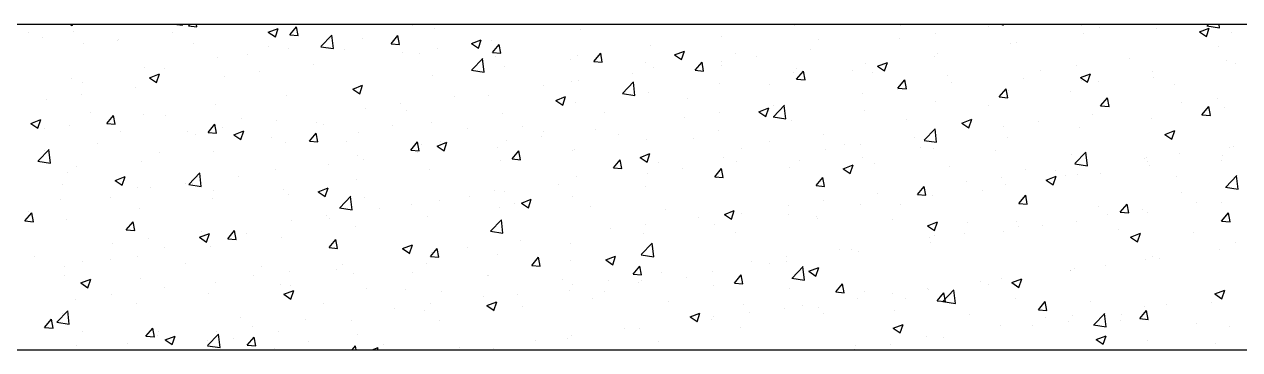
# Model space of a CAD drawing. Header units: millimetres. Extents: x 331487 to 517269, y 198509 to 399936.
# Drawn here: x 446433 to 447294, y 324839 to 325069 of the extents above; entities that cross this region are included whole.
import ezdxf

# ---------------------------------------------------------------- set-up
doc = ezdxf.new("R2010")
doc.units = ezdxf.units.MM
doc.header["$MEASUREMENT"] = 0
doc.layers.add('9th_Column', color=2, linetype='Continuous', lineweight=25)
doc.layers.add('COLUMN', color=6, linetype='Continuous')

msp = doc.modelspace()

# ---------------------------------------------------------------- linework, layer by layer
at = {"layer": '9th_Column'}
for p, q in [((447934.35, 325068.51), (442904.35, 325068.51)), ((443134.35, 324838.51), (447634.35, 324838.51))]:
    msp.add_line(p, q, dxfattribs=at)
at = {"layer": 'COLUMN', "color": 2, "linetype": 'Continuous'}
for p, q in [((446436.39, 325062.5), (446436.39, 325062.5)), ((446466.09, 325068.51), (446467.41, 325067.62)), ((446467.4, 325067.62), (446467.7, 325068.51)), ((446467.97, 325063.66), (446467.97, 325063.66)), ((446538.2, 325062.99), (446538.2, 325062.99)), ((446541.28, 325068.51), (446545.46, 325067.86)), ((446545.46, 325067.86), (446545.39, 325068.51)), ((446549.62, 325067.37), (446550.58, 325068.51)), ((446549.62, 325067.37), (446555.6, 325066.85)), ((446555.6, 325066.84), (446555.29, 325068.51)), ((446606.14, 325062.97), (446613.15, 325065.66)), ((446606.14, 325062.97), (446611.12, 325059.61)), ((446611.11, 325059.61), (446613.14, 325065.66)), ((446621.35, 325061.1), (446626.17, 325066.84)), ((446627.32, 325060.57), (446626.17, 325066.84)), ((446707.86, 325067.55), (446707.86, 325067.55)), ((446723.83, 325065.85), (446723.83, 325065.85)), ((446827.17, 325065.06), (446827.17, 325065.06)), ((446852.21, 325068.36), (446852.21, 325068.36)), ((446978.85, 325067.4), (446978.85, 325067.4)), ((447053.64, 325067.95), (447053.64, 325067.95)), ((447115.9, 325067.09), (447115.9, 325067.09)), ((447125.29, 325068.51), (447126.28, 325067.84)), ((447126.27, 325067.84), (447126.5, 325068.51)), ((447181.32, 325067.58), (447181.32, 325067.58)), ((447194.24, 325066.01), (447194.24, 325066.01)), ((447233.28, 325068.5), (447233.28, 325068.5)), ((447234.7, 325065.32), (447234.7, 325065.32)), ((447265.02, 325063.19), (447272.02, 325065.88)), ((447265.02, 325063.19), (447269.99, 325059.83)), ((447269.99, 325059.83), (447272.01, 325065.87)), ((447270.38, 325067.34), (447279.27, 325065.96)), ((447270.47, 325067.44), (447271.5, 325068.51)), ((447279.27, 325065.96), (447278.98, 325068.51)), ((447288.08, 325063.06), (447288.08, 325063.06)), ((446446.37, 325059.5), (446446.37, 325059.5)), ((446475.29, 325054.71), (446475.29, 325054.71)), ((446499.75, 325057.24), (446499.75, 325057.24)), ((446500.33, 325058.01), (446500.33, 325058.01)), ((446553.13, 325054.99), (446553.13, 325054.99)), ((446621.35, 325061.1), (446627.33, 325060.57)), ((446643.38, 325052.78), (446651.17, 325060.9)), ((446649.54, 325057.54), (446649.54, 325057.54)), ((446652.19, 325051.31), (446651.08, 325060.81)), ((446672.48, 325058.81), (446672.48, 325058.81)), ((446693.07, 325054.82), (446697.9, 325060.57)), ((446693.07, 325054.82), (446699.05, 325054.3)), ((446699.05, 325054.29), (446697.89, 325060.56)), ((446749.86, 325054.96), (446756.86, 325057.65)), ((446749.86, 325054.96), (446754.83, 325051.61)), ((446754.83, 325051.6), (446756.85, 325057.65)), ((446764.02, 325056.75), (446764.02, 325056.75)), ((446764.8, 325048.55), (446769.62, 325054.29)), ((446770.77, 325048.02), (446769.62, 325054.28)), ((446926.91, 325059.91), (446926.91, 325059.91)), ((446995.32, 325057.94), (446995.32, 325057.94)), ((447052.99, 325058.81), (447052.99, 325058.81)), ((447078.02, 325062.11), (447078.02, 325062.11)), ((447131.43, 325055.05), (447131.43, 325055.05)), ((447135.92, 325056), (447135.92, 325056)), ((447182.77, 325062.1), (447182.77, 325062.1)), ((446591.22, 325047.53), (446591.22, 325047.53)), ((446606.51, 325052.73), (446606.51, 325052.73)), ((446620.54, 325051.31), (446620.54, 325051.31)), ((446643.29, 325052.69), (446652.19, 325051.31)), ((446659.9, 325050.48), (446659.9, 325050.48)), ((446701.11, 325048.46), (446701.11, 325048.46)), ((446713.28, 325048.22), (446713.28, 325048.22)), ((446726.14, 325051.76), (446726.14, 325051.76)), ((446764.8, 325048.55), (446770.78, 325048.02)), ((446766.66, 325045.97), (446766.66, 325045.97)), ((446825.06, 325046.46), (446825.06, 325046.46)), ((446836.53, 325042.27), (446841.35, 325048.02)), ((446842.5, 325041.74), (446841.34, 325048.01)), ((446876.4, 325053.5), (446876.4, 325053.5)), ((446893.57, 325046.95), (446900.57, 325049.64)), ((446893.57, 325046.95), (446898.54, 325043.6)), ((446898.54, 325043.6), (446900.57, 325049.64)), ((446937, 325047.93), (446937, 325047.93)), ((446951.96, 325045.51), (446951.96, 325045.51)), ((446989.84, 325050.5), (446989.84, 325050.5)), ((447077.6, 325045.99), (447077.6, 325045.99)), ((447079.49, 325047.56), (447079.49, 325047.56)), ((447278.81, 325052.56), (447278.81, 325052.56)), ((446518.69, 325037.87), (446518.69, 325037.87)), ((446532.9, 325037.52), (446532.9, 325037.52)), ((446570.03, 325044.91), (446570.03, 325044.91)), ((446637.96, 325040.15), (446637.96, 325040.15)), ((446750.11, 325036.23), (446757.9, 325044.35)), ((446758.91, 325034.76), (446757.8, 325044.26)), ((446773.12, 325038.97), (446773.12, 325038.97)), ((446820.04, 325043.71), (446820.04, 325043.71)), ((446836.53, 325042.27), (446842.5, 325041.75)), ((446873.42, 325041.45), (446873.42, 325041.45)), ((446878.68, 325037.92), (446878.68, 325037.92)), ((446908.25, 325036), (446913.07, 325041.74)), ((446914.23, 325035.47), (446913.07, 325041.73)), ((446926.81, 325039.2), (446926.81, 325039.2)), ((446926.93, 325042.21), (446926.93, 325042.21)), ((446980.19, 325036.94), (446980.19, 325036.94)), ((447028.98, 325041.16), (447028.98, 325041.16)), ((447037.28, 325038.94), (447044.28, 325041.63)), ((447037.28, 325038.94), (447042.26, 325035.59)), ((447042.25, 325035.59), (447044.28, 325041.63)), ((447177.78, 325039.26), (447177.78, 325039.26)), ((447215.65, 325044.25), (447215.65, 325044.25)), ((447284.01, 325042.71), (447284.01, 325042.71)), ((447290.75, 325041.03), (447290.75, 325041.03)), ((446466.75, 325030.37), (446466.75, 325030.37)), ((446522.12, 325030.72), (446529.12, 325033.4)), ((446522.12, 325030.72), (446527.1, 325027.36)), ((446527.09, 325027.36), (446529.12, 325033.4)), ((446575.05, 325031.87), (446575.05, 325031.87)), ((446600.08, 325035.16), (446600.08, 325035.16)), ((446722.61, 325032.56), (446722.61, 325032.56)), ((446750.02, 325036.14), (446758.91, 325034.76)), ((446825.9, 325028.91), (446825.9, 325028.91)), ((446863.77, 325033.9), (446863.77, 325033.9)), ((446908.25, 325036), (446914.23, 325035.47)), ((446977.64, 325034.11), (446977.64, 325034.11)), ((446979.98, 325029.72), (446984.8, 325035.47)), ((446979.98, 325029.72), (446985.96, 325029.2)), ((446985.95, 325029.19), (446984.8, 325035.46)), ((447019.28, 325035.98), (447019.28, 325035.98)), ((447033.57, 325034.69), (447033.57, 325034.69)), ((447051.7, 325023.45), (447056.53, 325029.19)), ((447057.68, 325022.92), (447056.52, 325029.18)), ((447086.95, 325032.43), (447086.95, 325032.43)), ((447140.34, 325030.18), (447140.34, 325030.18)), ((447152.75, 325035.97), (447152.75, 325035.97)), ((447181, 325030.93), (447188, 325033.62)), ((447181, 325030.93), (447185.97, 325027.58)), ((447181.56, 325028.81), (447181.56, 325028.81)), ((447185.96, 325027.58), (447187.99, 325033.62)), ((447232.07, 325035.21), (447232.07, 325035.21)), ((447232.43, 325031.02), (447232.43, 325031.02)), ((446474.58, 325027.51), (446474.58, 325027.51)), ((446511.89, 325023.55), (446511.89, 325023.55)), ((446665.83, 325022.71), (446672.84, 325025.4)), ((446665.83, 325022.71), (446670.81, 325019.35)), ((446670.8, 325019.35), (446672.83, 325025.39)), ((446671.27, 325025.52), (446671.27, 325025.52)), ((446800.87, 325025.62), (446800.87, 325025.62)), ((446820.36, 325027.91), (446820.36, 325027.91)), ((446856.74, 325019.59), (446865.63, 325018.21)), ((446856.83, 325019.68), (446864.62, 325027.8)), ((446865.63, 325018.21), (446864.53, 325027.7)), ((446875.19, 325020.21), (446875.19, 325020.21)), ((446925.7, 325026.62), (446925.7, 325026.62)), ((446960.96, 325025.97), (446960.96, 325025.97)), ((447051.7, 325023.45), (447057.68, 325022.92)), ((447051.72, 325022.67), (447051.72, 325022.67)), ((447089.59, 325027.65), (447089.59, 325027.65)), ((447123.43, 325017.17), (447128.25, 325022.92)), ((447129.4, 325016.64), (447128.25, 325022.91)), ((447130.21, 325021.77), (447130.21, 325021.77)), ((447174.11, 325021.01), (447174.11, 325021.01)), ((447193.72, 325027.92), (447193.72, 325027.92)), ((447247.1, 325025.67), (447247.1, 325025.67)), ((446448.99, 325015.27), (446448.99, 325015.27)), ((446474.02, 325018.57), (446474.02, 325018.57)), ((446568.82, 325011.62), (446568.82, 325011.62)), ((446619.33, 325018.02), (446619.33, 325018.02)), ((446699.84, 325012.32), (446699.84, 325012.32)), ((446737.71, 325017.3), (446737.71, 325017.3)), ((446762.05, 325017.9), (446762.05, 325017.9)), ((446809.55, 325014.7), (446816.55, 325017.39)), ((446809.55, 325014.7), (446814.52, 325011.34)), ((446814.52, 325011.34), (446816.54, 325017.39)), ((446823.84, 325013.17), (446823.84, 325013.17)), ((446902.64, 325015.96), (446902.64, 325015.96)), ((446963.53, 325011.06), (446963.53, 325011.06)), ((446963.56, 325003.13), (446971.34, 325011.25)), ((446972.36, 325001.66), (446971.25, 325011.15)), ((447026.68, 325019.37), (447026.68, 325019.37)), ((447078.28, 325014.27), (447078.28, 325014.27)), ((447115.79, 325011), (447115.79, 325011)), ((447123.43, 325017.17), (447129.41, 325016.65)), ((447195.16, 325010.9), (447199.98, 325016.64)), ((447195.16, 325010.9), (447201.13, 325010.37)), ((447201.13, 325010.37), (447199.97, 325016.63)), ((447252.5, 325013.12), (447252.5, 325013.12)), ((447277.53, 325016.42), (447277.53, 325016.42)), ((446480.28, 325006.14), (446480.28, 325006.14)), ((446491.77, 324998.43), (446496.59, 325004.17)), ((446497.75, 324997.9), (446496.59, 325004.17)), ((446517.47, 325004.58), (446517.47, 325004.58)), ((446533.66, 325003.89), (446533.66, 325003.89)), ((446674.8, 325009.02), (446674.8, 325009.02)), ((446703.73, 325007.88), (446703.73, 325007.88)), ((446771.91, 325005.68), (446771.91, 325005.68)), ((446844.33, 325005.95), (446844.33, 325005.95)), ((446900.62, 325002.77), (446900.62, 325002.77)), ((446925.66, 325006.07), (446925.66, 325006.07)), ((446953.26, 325006.69), (446960.26, 325009.38)), ((446953.26, 325006.69), (446958.23, 325003.34)), ((446958.23, 325003.33), (446960.26, 325009.38)), ((446963.47, 325003.03), (446972.36, 325001.65)), ((447027.77, 325007.87), (447027.77, 325007.87)), ((447189.35, 325004.81), (447189.35, 325004.81)), ((447266.88, 325004.62), (447271.7, 325010.37)), ((447266.88, 325004.62), (447272.86, 325004.1)), ((447272.86, 325004.09), (447271.7, 325010.36)), ((447282.79, 325009.42), (447282.79, 325009.42)), ((446438.1, 324998.46), (446445.1, 325001.15)), ((446438.1, 324998.46), (446443.07, 324995.11)), ((446443.07, 324995.11), (446445.1, 325001.15)), ((446447.98, 324994.97), (446447.98, 324994.97)), ((446465.54, 324997.08), (446465.54, 324997.08)), ((446491.77, 324998.43), (446497.75, 324997.91)), ((446563.5, 324992.15), (446568.32, 324997.9)), ((446569.47, 324991.62), (446568.32, 324997.89)), ((446573.78, 324995.72), (446573.78, 324995.72)), ((446587.04, 325001.63), (446587.04, 325001.63)), ((446611.65, 325000.71), (446611.65, 325000.71)), ((446640.42, 324999.38), (446640.42, 324999.38)), ((446645.41, 324997.87), (446645.41, 324997.87)), ((446693.8, 324997.12), (446693.8, 324997.12)), ((446721.4, 324999.27), (446721.4, 324999.27)), ((446747.19, 324994.87), (446747.19, 324994.87)), ((446786.01, 324995.94), (446786.01, 324995.94)), ((446837.47, 324994.46), (446837.47, 324994.46)), ((446976.42, 325000.82), (446976.42, 325000.82)), ((447057.47, 325000.98), (447057.47, 325000.98)), ((447070.28, 324986.58), (447078.07, 324994.69)), ((447079.08, 324985.1), (447077.98, 324994.6)), ((447096.97, 324998.68), (447103.98, 325001.37)), ((447096.97, 324998.68), (447101.95, 324995.33)), ((447101.94, 324995.33), (447103.97, 325001.37)), ((447126.44, 324996.53), (447126.44, 324996.53)), ((447151.47, 324999.82), (447151.47, 324999.82)), ((447180.34, 324995.52), (447180.34, 324995.52)), ((447230.85, 325001.92), (447230.85, 325001.92)), ((446501.36, 324992.71), (446501.36, 324992.71)), ((446548.74, 324992.43), (446548.74, 324992.43)), ((446554.74, 324990.46), (446554.74, 324990.46)), ((446563.5, 324992.15), (446569.47, 324991.63)), ((446581.81, 324990.45), (446588.81, 324993.14)), ((446581.81, 324990.45), (446586.79, 324987.1)), ((446586.78, 324987.1), (446588.81, 324993.14)), ((446587.09, 324987.86), (446587.09, 324987.86)), ((446608.12, 324988.2), (446608.12, 324988.2)), ((446635.22, 324985.88), (446640.04, 324991.62)), ((446635.22, 324985.88), (446641.2, 324985.36)), ((446641.2, 324985.35), (446640.04, 324991.62)), ((446661.51, 324985.94), (446661.51, 324985.94)), ((446670.05, 324992.23), (446670.05, 324992.23)), ((446706.95, 324979.6), (446711.77, 324985.35)), ((446712.92, 324979.07), (446711.77, 324985.34)), ((446725.53, 324982.45), (446732.53, 324985.13)), ((446727.69, 324985.93), (446727.69, 324985.93)), ((446730.49, 324979.09), (446732.52, 324985.13)), ((446774.56, 324986.18), (446774.56, 324986.18)), ((446799.59, 324989.47), (446799.59, 324989.47)), ((446800.57, 324992.61), (446800.57, 324992.61)), ((446853.95, 324990.36), (446853.95, 324990.36)), ((446873.97, 324986.93), (446873.97, 324986.93)), ((446907.33, 324988.1), (446907.33, 324988.1)), ((446924.48, 324993.33), (446924.48, 324993.33)), ((446960.72, 324985.84), (446960.72, 324985.84)), ((446999.15, 324990.97), (446999.15, 324990.97)), ((447063.28, 324988.21), (447063.28, 324988.21)), ((447070.19, 324986.48), (447079.08, 324985.1)), ((447129, 324988.48), (447129, 324988.48)), ((447240.69, 324990.67), (447247.69, 324993.36)), ((447240.69, 324990.67), (447245.66, 324987.32)), ((447245.66, 324987.32), (447247.68, 324993.36)), ((446443.19, 324971.92), (446450.98, 324980.04)), ((446447.71, 324979.13), (446447.71, 324979.13)), ((446452, 324970.45), (446450.89, 324979.95)), ((446485.59, 324984.11), (446485.59, 324984.11)), ((446528.77, 324977.85), (446528.77, 324977.85)), ((446567.6, 324978.33), (446567.6, 324978.33)), ((446618.11, 324984.74), (446618.11, 324984.74)), ((446706.95, 324979.6), (446712.93, 324979.08)), ((446711.4, 324977.86), (446711.4, 324977.86)), ((446714.89, 324983.69), (446714.89, 324983.69)), ((446725.53, 324982.45), (446730.5, 324979.09)), ((446768.27, 324981.43), (446768.27, 324981.43)), ((446778.68, 324973.33), (446783.5, 324979.07)), ((446784.65, 324972.8), (446783.49, 324979.07)), ((446821.65, 324979.18), (446821.65, 324979.18)), ((446822.63, 324979.88), (446822.63, 324979.88)), ((446869.24, 324974.44), (446876.24, 324977.13)), ((446874.21, 324971.08), (446876.24, 324977.12)), ((446875.04, 324976.92), (446875.04, 324976.92)), ((446940.84, 324980.96), (446940.84, 324980.96)), ((447000.38, 324979.93), (447000.38, 324979.93)), ((447014.1, 324983.59), (447014.1, 324983.59)), ((447025.41, 324983.22), (447025.41, 324983.22)), ((447067.48, 324981.33), (447067.48, 324981.33)), ((447077.06, 324980.98), (447077.06, 324980.98)), ((447120.86, 324979.08), (447120.86, 324979.08)), ((447174.24, 324976.82), (447174.24, 324976.82)), ((447177, 324970.02), (447184.79, 324978.14)), ((447185.81, 324968.55), (447184.7, 324978.05)), ((447251.23, 324976.98), (447251.23, 324976.98)), ((447286.62, 324981.36), (447286.62, 324981.36)), ((447289.1, 324981.96), (447289.1, 324981.96)), ((446443.1, 324971.83), (446452, 324970.45)), ((446470.45, 324967.84), (446470.45, 324967.84)), ((446516.26, 324971.29), (446516.26, 324971.29)), ((446648.5, 324969.58), (446648.5, 324969.58)), ((446669.37, 324975.92), (446669.37, 324975.92)), ((446673.53, 324972.88), (446673.53, 324972.88)), ((446770.69, 324972.39), (446770.69, 324972.39)), ((446778.68, 324973.33), (446784.65, 324972.8)), ((446850.4, 324967.05), (446855.22, 324972.8)), ((446856.38, 324966.52), (446855.22, 324972.79)), ((446869.24, 324974.44), (446874.21, 324971.08)), ((446882.52, 324970.95), (446882.52, 324970.95)), ((446928.42, 324974.67), (446928.42, 324974.67)), ((446937.22, 324971.61), (446937.22, 324971.61)), ((446981.8, 324972.41), (446981.8, 324972.41)), ((447012.95, 324966.43), (447019.95, 324969.12)), ((447017.92, 324963.07), (447019.95, 324969.11)), ((447026.55, 324974.58), (447026.55, 324974.58)), ((447035.18, 324970.16), (447035.18, 324970.16)), ((447088.56, 324967.9), (447088.56, 324967.9)), ((447176.91, 324969.93), (447185.81, 324968.55)), ((447226.19, 324973.68), (447226.19, 324973.68)), ((447227.63, 324974.57), (447227.63, 324974.57)), ((447228.3, 324971.35), (447228.3, 324971.35)), ((447229.64, 324968.63), (447229.64, 324968.63)), ((447281.01, 324972.31), (447281.01, 324972.31)), ((447281.58, 324976.13), (447281.58, 324976.13)), ((446464.32, 324963.79), (446464.32, 324963.79)), ((446497.79, 324958.2), (446504.79, 324960.89)), ((446502.76, 324954.85), (446504.79, 324960.89)), ((446549.92, 324955.37), (446557.71, 324963.49)), ((446558.72, 324953.9), (446557.61, 324963.4)), ((446585.34, 324961.27), (446585.34, 324961.27)), ((446611.05, 324965.91), (446611.05, 324965.91)), ((446720.18, 324965.98), (446720.18, 324965.98)), ((446824.2, 324960.94), (446824.2, 324960.94)), ((446850.4, 324967.05), (446856.38, 324966.53)), ((446874.31, 324963.33), (446874.31, 324963.33)), ((446899.35, 324966.63), (446899.35, 324966.63)), ((446922.13, 324960.78), (446926.95, 324966.52)), ((446922.13, 324960.78), (446928.1, 324960.25)), ((446923.27, 324960.04), (446923.27, 324960.04)), ((446928.1, 324960.25), (446926.95, 324966.51)), ((446975.21, 324967.54), (446975.21, 324967.54)), ((446993.85, 324954.5), (446998.67, 324960.25)), ((446999.83, 324953.97), (446998.67, 324960.24)), ((447012.95, 324966.43), (447017.93, 324963.07)), ((447125.17, 324960.38), (447125.17, 324960.38)), ((447141.95, 324965.65), (447141.95, 324965.65)), ((447156.66, 324958.42), (447163.67, 324961.11)), ((447161.63, 324955.06), (447163.66, 324961.11)), ((447163.04, 324965.37), (447163.04, 324965.37)), ((447169.98, 324961.34), (447169.98, 324961.34)), ((447179.13, 324962.23), (447179.13, 324962.23)), ((447195.33, 324963.39), (447195.33, 324963.39)), ((447248.71, 324961.13), (447248.71, 324961.13)), ((447283.73, 324953.47), (447291.52, 324961.59)), ((447292.53, 324952), (447291.43, 324961.5)), ((446460.38, 324955.31), (446460.38, 324955.31)), ((446497.79, 324958.2), (446502.76, 324954.85)), ((446513.76, 324953.06), (446513.76, 324953.06)), ((446522.43, 324952.98), (446522.43, 324952.98)), ((446547.47, 324956.28), (446547.47, 324956.28)), ((446549.83, 324955.28), (446558.72, 324953.9)), ((446552.73, 324955.9), (446552.73, 324955.9)), ((446567.14, 324950.8), (446567.14, 324950.8)), ((446616.9, 324951.45), (446616.9, 324951.45)), ((446641.5, 324950.19), (446648.5, 324952.88)), ((446646.47, 324946.84), (446648.5, 324952.88)), ((446668.84, 324958.94), (446668.84, 324958.94)), ((446765.88, 324950.93), (446765.88, 324950.93)), ((446811.16, 324955.02), (446811.16, 324955.02)), ((446872.76, 324953.64), (446872.76, 324953.64)), ((446993.85, 324954.5), (446999.83, 324953.98)), ((447065.58, 324948.23), (447070.4, 324953.97)), ((447071.55, 324947.7), (447070.4, 324953.96)), ((447100.13, 324957.08), (447100.13, 324957.08)), ((447111.66, 324951.33), (447111.66, 324951.33)), ((447127.78, 324955.19), (447127.78, 324955.19)), ((447156.66, 324958.42), (447161.64, 324955.06)), ((447283.64, 324953.38), (447292.53, 324952)), ((446459.28, 324944.67), (446459.28, 324944.67)), ((446494.41, 324945.89), (446494.41, 324945.89)), ((446566.39, 324945.04), (446566.39, 324945.04)), ((446620.53, 324948.55), (446620.53, 324948.55)), ((446641.5, 324950.19), (446646.48, 324946.84)), ((446656.64, 324938.82), (446664.43, 324946.94)), ((446665.44, 324937.35), (446664.34, 324946.84)), ((446673.91, 324946.29), (446673.91, 324946.29)), ((446727.29, 324944.04), (446727.29, 324944.04)), ((446748.25, 324946.74), (446748.25, 324946.74)), ((446773.29, 324950.03), (446773.29, 324950.03)), ((446785.22, 324942.18), (446792.22, 324944.87)), ((446785.22, 324942.18), (446790.19, 324938.83)), ((446790.19, 324938.83), (446792.21, 324944.87)), ((446821.41, 324946.59), (446821.41, 324946.59)), ((446999.1, 324943.78), (446999.1, 324943.78)), ((447036.98, 324948.77), (447036.98, 324948.77)), ((447065.58, 324948.23), (447071.56, 324947.7)), ((447075.84, 324947.69), (447075.84, 324947.69)), ((447137.31, 324941.95), (447142.13, 324947.7)), ((447143.28, 324941.42), (447142.12, 324947.69)), ((447252.26, 324949.39), (447252.26, 324949.39)), ((447262.79, 324942.52), (447262.79, 324942.52)), ((447280.36, 324942.84), (447280.36, 324942.84)), ((446433.92, 324929.48), (446438.74, 324935.23)), ((446436.1, 324935.88), (446436.1, 324935.88)), ((446439.89, 324928.95), (446438.74, 324935.22)), ((446515.04, 324938), (446515.04, 324938)), ((446647.22, 324933.44), (446647.22, 324933.44)), ((446656.55, 324938.73), (446665.44, 324937.35)), ((446685.1, 324938.42), (446685.1, 324938.42)), ((446707.56, 324940.92), (446707.56, 324940.92)), ((446769.47, 324939.1), (446769.47, 324939.1)), ((446780.67, 324941.78), (446780.67, 324941.78)), ((446834.06, 324939.52), (446834.06, 324939.52)), ((446887.44, 324937.27), (446887.44, 324937.27)), ((446928.93, 324934.18), (446935.93, 324936.86)), ((446928.93, 324934.18), (446933.9, 324930.82)), ((446933.9, 324930.82), (446935.93, 324936.86)), ((446940.82, 324935.01), (446940.82, 324935.01)), ((446973.99, 324934.25), (446973.99, 324934.25)), ((446974.07, 324940.49), (446974.07, 324940.49)), ((447025.33, 324941.29), (447025.33, 324941.29)), ((447053.34, 324941.32), (447053.34, 324941.32)), ((447137.31, 324941.95), (447143.28, 324941.43)), ((447193.94, 324939.38), (447193.94, 324939.38)), ((447199.89, 324934.24), (447199.89, 324934.24)), ((447209.03, 324935.68), (447213.85, 324941.42)), ((447209.03, 324935.68), (447215.01, 324935.15)), ((447215.01, 324935.15), (447213.85, 324941.41)), ((447224.92, 324937.54), (447224.92, 324937.54)), ((447228.42, 324935.34), (447228.42, 324935.34)), ((447280.76, 324929.4), (447285.58, 324935.15)), ((447286.73, 324928.87), (447285.58, 324935.14)), ((446433.92, 324929.48), (446439.9, 324928.96)), ((446463.1, 324930.51), (446463.1, 324930.51)), ((446505.65, 324923.21), (446510.47, 324928.95)), ((446511.62, 324922.68), (446510.46, 324928.95)), ((446622.19, 324930.14), (446622.19, 324930.14)), ((446649.24, 324930.91), (446649.24, 324930.91)), ((446667.62, 324925.65), (446667.62, 324925.65)), ((446718.96, 324932.7), (446718.96, 324932.7)), ((446763.37, 324922.27), (446771.15, 324930.39)), ((446772.17, 324920.8), (446771.06, 324930.29)), ((446873.04, 324927.19), (446873.04, 324927.19)), ((446910.91, 324932.17), (446910.91, 324932.17)), ((446922.05, 324926.75), (446922.05, 324926.75)), ((446994.2, 324932.76), (446994.2, 324932.76)), ((446995.03, 324931.31), (446995.03, 324931.31)), ((447047.58, 324930.5), (447047.58, 324930.5)), ((447072.64, 324926.17), (447079.64, 324928.85)), ((447072.64, 324926.17), (447077.62, 324922.81)), ((447077.61, 324922.81), (447079.64, 324928.85)), ((447100.97, 324928.25), (447100.97, 324928.25)), ((447135.62, 324929.37), (447135.62, 324929.37)), ((447136.73, 324925.92), (447136.73, 324925.92)), ((447154.35, 324925.99), (447154.35, 324925.99)), ((447177.91, 324928.94), (447177.91, 324928.94)), ((447280.76, 324929.4), (447286.74, 324928.88)), ((446505.65, 324923.21), (446511.62, 324922.69)), ((446521.16, 324916.84), (446521.16, 324916.84)), ((446557.48, 324917.94), (446564.48, 324920.63)), ((446557.48, 324917.94), (446562.46, 324914.58)), ((446559.03, 324921.83), (446559.03, 324921.83)), ((446562.45, 324914.58), (446564.48, 324920.63)), ((446577.37, 324916.93), (446582.19, 324922.68)), ((446577.37, 324916.93), (446583.35, 324916.41)), ((446583.35, 324916.4), (446582.19, 324922.67)), ((446590.92, 324920.9), (446590.92, 324920.9)), ((446615.68, 324918.16), (446615.68, 324918.16)), ((446649.1, 324910.66), (446653.92, 324916.4)), ((446655.07, 324910.13), (446653.92, 324916.4)), ((446763.27, 324922.17), (446772.17, 324920.79)), ((446848.01, 324923.89), (446848.01, 324923.89)), ((446871.54, 324920.35), (446871.54, 324920.35)), ((446936.71, 324921.3), (446936.71, 324921.3)), ((447073.82, 324917.64), (447073.82, 324917.64)), ((447077.31, 324919.36), (447077.31, 324919.36)), ((447098.86, 324920.94), (447098.86, 324920.94)), ((447126.57, 324921.9), (447126.57, 324921.9)), ((447207.73, 324923.74), (447207.73, 324923.74)), ((447216.35, 324918.16), (447223.36, 324920.85)), ((447216.35, 324918.16), (447221.33, 324914.8)), ((447221.32, 324914.8), (447223.35, 324920.84)), ((447261.11, 324921.48), (447261.11, 324921.48)), ((446496.13, 324913.54), (446496.13, 324913.54)), ((446532.6, 324910.89), (446532.6, 324910.89)), ((446565.17, 324911.75), (446565.17, 324911.75)), ((446649.1, 324910.66), (446655.08, 324910.14)), ((446701.19, 324909.93), (446708.2, 324912.62)), ((446701.19, 324909.93), (446706.17, 324906.58)), ((446706.16, 324906.57), (446708.19, 324912.62)), ((446720.82, 324904.38), (446725.65, 324910.13)), ((446726.8, 324903.85), (446725.64, 324910.12)), ((446746.98, 324910.59), (446746.98, 324910.59)), ((446784.85, 324915.58), (446784.85, 324915.58)), ((446820.2, 324913.31), (446820.2, 324913.31)), ((446870.09, 324905.72), (446877.88, 324913.83)), ((446878.89, 324904.24), (446877.79, 324913.74)), ((446878.39, 324911.29), (446878.39, 324911.29)), ((447010.67, 324909.33), (447010.67, 324909.33)), ((447018.99, 324909.35), (447018.99, 324909.35)), ((447024.12, 324908), (447024.12, 324908)), ((447074.63, 324914.4), (447074.63, 324914.4)), ((447279.14, 324909.55), (447279.14, 324909.55)), ((447290.45, 324914.4), (447290.45, 324914.4)), ((446440.91, 324904.21), (446440.91, 324904.21)), ((446474.29, 324900.88), (446474.29, 324900.88)), ((446494.29, 324901.96), (446494.29, 324901.96)), ((446513.83, 324904.71), (446513.83, 324904.71)), ((446547.67, 324899.7), (446547.67, 324899.7)), ((446658.79, 324898.98), (446658.79, 324898.98)), ((446717.75, 324899.41), (446717.75, 324899.41)), ((446720.82, 324904.38), (446726.8, 324903.86)), ((446721.95, 324907.3), (446721.95, 324907.3)), ((446768.26, 324905.81), (446768.26, 324905.81)), ((446792.55, 324898.11), (446797.37, 324903.85)), ((446798.52, 324897.58), (446797.37, 324903.85)), ((446820.07, 324901.28), (446820.07, 324901.28)), ((446844.91, 324901.92), (446851.91, 324904.61)), ((446844.91, 324901.92), (446849.88, 324898.57)), ((446849.88, 324898.57), (446851.9, 324904.61)), ((446870, 324905.62), (446878.89, 324904.24)), ((446947.76, 324901.05), (446947.76, 324901.05)), ((446960.67, 324899.34), (446960.67, 324899.34)), ((446972.77, 324900.96), (446972.77, 324900.96)), ((446972.8, 324904.34), (446972.8, 324904.34)), ((447227.2, 324902.05), (447227.2, 324902.05)), ((447232.13, 324904.39), (447232.13, 324904.39)), ((447236.49, 324903.08), (447236.49, 324903.08)), ((446461.89, 324897.22), (446461.89, 324897.22)), ((446461.99, 324890.78), (446461.99, 324890.78)), ((446595.88, 324890.7), (446595.88, 324890.7)), ((446601.05, 324897.45), (446601.05, 324897.45)), ((446620.92, 324893.99), (446620.92, 324893.99)), ((446654.44, 324895.19), (446654.44, 324895.19)), ((446666.4, 324892.36), (446666.4, 324892.36)), ((446707.82, 324892.94), (446707.82, 324892.94)), ((446761.2, 324890.68), (446761.2, 324890.68)), ((446761.75, 324891.27), (446761.75, 324891.27)), ((446792.55, 324898.11), (446798.53, 324897.59)), ((446864.28, 324891.83), (446869.1, 324897.58)), ((446864.28, 324891.83), (446870.25, 324891.31)), ((446870.25, 324891.3), (446869.09, 324897.57)), ((446884.61, 324892.73), (446884.61, 324892.73)), ((446920.83, 324893.46), (446920.83, 324893.46)), ((446936, 324885.56), (446940.82, 324891.3)), ((446941.98, 324885.03), (446940.82, 324891.3)), ((446976.81, 324889.16), (446984.6, 324897.28)), ((446985.62, 324887.69), (446984.51, 324897.19)), ((446988.62, 324893.91), (446995.62, 324896.6)), ((446988.62, 324893.91), (446993.59, 324890.56)), ((446993.59, 324890.56), (446995.62, 324896.6)), ((447173.58, 324894.8), (447173.58, 324894.8)), ((447173.81, 324894.38), (447173.81, 324894.38)), ((447176.69, 324895.65), (447176.69, 324895.65)), ((447198.61, 324898.09), (447198.61, 324898.09)), ((446473.46, 324885.69), (446480.46, 324888.37)), ((446473.46, 324885.69), (446478.43, 324882.33)), ((446478.43, 324882.33), (446480.46, 324888.37)), ((446515.37, 324888.53), (446515.37, 324888.53)), ((446532.73, 324882.38), (446532.73, 324882.38)), ((446568.76, 324886.27), (446568.76, 324886.27)), ((446614.46, 324884.87), (446614.46, 324884.87)), ((446622.14, 324884.01), (446622.14, 324884.01)), ((446675.52, 324881.76), (446675.52, 324881.76)), ((446814.58, 324888.42), (446814.58, 324888.42)), ((446821.7, 324884.45), (446821.7, 324884.45)), ((446846.73, 324887.75), (446846.73, 324887.75)), ((446867.96, 324886.17), (446867.96, 324886.17)), ((446870.32, 324887.06), (446870.32, 324887.06)), ((446902.35, 324889.33), (446902.35, 324889.33)), ((446921.35, 324883.91), (446921.35, 324883.91)), ((446936, 324885.56), (446941.98, 324885.04)), ((446976.72, 324889.07), (446985.62, 324887.69)), ((447007.73, 324879.28), (447012.55, 324885.03)), ((447013.7, 324878.75), (447012.55, 324885.02)), ((447110.42, 324886.48), (447110.42, 324886.48)), ((447115.5, 324884.37), (447115.5, 324884.37)), ((447125.35, 324888.61), (447125.35, 324888.61)), ((447132.33, 324885.9), (447139.33, 324888.59)), ((447132.33, 324885.9), (447137.31, 324882.55)), ((447137.3, 324882.55), (447139.33, 324888.59)), ((446469.82, 324874.1), (446469.82, 324874.1)), ((446494.85, 324877.4), (446494.85, 324877.4)), ((446563.95, 324878.47), (446563.95, 324878.47)), ((446617.17, 324877.68), (446624.17, 324880.37)), ((446617.17, 324877.68), (446622.15, 324874.32)), ((446622.14, 324874.32), (446624.17, 324880.36)), ((446703.43, 324881.26), (446703.43, 324881.26)), ((446728.9, 324879.5), (446728.9, 324879.5)), ((446758.55, 324876.14), (446758.55, 324876.14)), ((446782.28, 324877.25), (446782.28, 324877.25)), ((446818.98, 324880.02), (446818.98, 324880.02)), ((446835.67, 324874.99), (446835.67, 324874.99)), ((446844.03, 324879.32), (446844.03, 324879.32)), ((446974.73, 324881.66), (446974.73, 324881.66)), ((447007.73, 324879.28), (447013.71, 324878.76)), ((447022.9, 324874.71), (447022.9, 324874.71)), ((447028.11, 324879.4), (447028.11, 324879.4)), ((447047.52, 324878.2), (447047.52, 324878.2)), ((447057.18, 324874.36), (447057.18, 324874.36)), ((447072.55, 324881.5), (447072.55, 324881.5)), ((447073.41, 324881.11), (447073.41, 324881.11)), ((447079.45, 324873.01), (447084.28, 324878.75)), ((447081.49, 324877.15), (447081.49, 324877.15)), ((447083.54, 324872.61), (447091.33, 324880.73)), ((447085.43, 324872.48), (447084.27, 324878.75)), ((447092.34, 324871.14), (447091.23, 324880.64)), ((447134.88, 324874.89), (447134.88, 324874.89)), ((447276.05, 324877.9), (447283.05, 324880.58)), ((447276.05, 324877.9), (447281.02, 324874.54)), ((447277.93, 324876.26), (447277.93, 324876.26)), ((447281.01, 324874.54), (447283.04, 324880.58)), ((446456.45, 324857.96), (446464.24, 324866.08)), ((446465.25, 324856.49), (446464.15, 324865.98)), ((446512.61, 324871.42), (446512.61, 324871.42)), ((446645.11, 324871.25), (446645.11, 324871.25)), ((446695.64, 324867.85), (446695.64, 324867.85)), ((446716.53, 324866.12), (446716.53, 324866.12)), ((446720.67, 324871.15), (446720.67, 324871.15)), ((446760.88, 324869.67), (446767.89, 324872.36)), ((446760.88, 324869.67), (446765.86, 324866.31)), ((446765.85, 324866.31), (446767.88, 324872.36)), ((446767.04, 324872.52), (446767.04, 324872.52)), ((446785.71, 324869.31), (446785.71, 324869.31)), ((446889.05, 324872.74), (446889.05, 324872.74)), ((446942.43, 324870.48), (446942.43, 324870.48)), ((446946.49, 324864.9), (446946.49, 324864.9)), ((446971.56, 324867.67), (446971.56, 324867.67)), ((446984.36, 324869.89), (446984.36, 324869.89)), ((446995.81, 324868.23), (446995.81, 324868.23)), ((447049.2, 324865.97), (447049.2, 324865.97)), ((447079.45, 324873.01), (447085.43, 324872.48)), ((447083.45, 324872.52), (447092.34, 324871.14)), ((447151.18, 324866.73), (447156, 324872.48)), ((447151.18, 324866.73), (447157.16, 324866.21)), ((447157.15, 324866.2), (447156, 324872.47)), ((447188.26, 324872.64), (447188.26, 324872.64)), ((447222.91, 324860.46), (447227.73, 324866.2)), ((447225.99, 324868.76), (447225.99, 324868.76)), ((447228.88, 324859.93), (447227.72, 324866.19)), ((447241.64, 324870.38), (447241.64, 324870.38)), ((447273.34, 324871.95), (447273.34, 324871.95)), ((446447.8, 324854.27), (446452.62, 324860.01)), ((446453.77, 324853.73), (446452.61, 324860)), ((446456.36, 324857.87), (446465.25, 324856.49)), ((446460.67, 324863.93), (446460.67, 324863.93)), ((446586.79, 324861.23), (446586.79, 324861.23)), ((446632.48, 324859.54), (446632.48, 324859.54)), ((446665.19, 324859.08), (446665.19, 324859.08)), ((446727.39, 324859.3), (446727.39, 324859.3)), ((446904.6, 324861.66), (446911.6, 324864.35)), ((446904.6, 324861.66), (446909.57, 324858.31)), ((446909.57, 324858.3), (446911.59, 324864.35)), ((446919.62, 324860.17), (446919.62, 324860.17)), ((446921.46, 324861.61), (446921.46, 324861.61)), ((446998.86, 324864.35), (446998.86, 324864.35)), ((447048.31, 324853.65), (447055.31, 324856.34)), ((447053.28, 324850.3), (447055.31, 324856.34)), ((447102.58, 324863.71), (447102.58, 324863.71)), ((447155.96, 324861.46), (447155.96, 324861.46)), ((447172.31, 324858.65), (447172.31, 324858.65)), ((447175.48, 324862.36), (447175.48, 324862.36)), ((447190.17, 324855.97), (447199.06, 324854.59)), ((447190.26, 324856.06), (447198.05, 324864.18)), ((447199.06, 324854.59), (447197.96, 324864.08)), ((447209.34, 324859.2), (447209.34, 324859.2)), ((447210.18, 324863.64), (447210.18, 324863.64)), ((447222.91, 324860.46), (447228.88, 324859.93)), ((447262.72, 324856.95), (447262.72, 324856.95)), ((446447.8, 324854.27), (446453.77, 324853.74)), ((446474.39, 324851.13), (446474.39, 324851.13)), ((446519.52, 324847.99), (446524.34, 324853.74)), ((446519.52, 324847.99), (446525.5, 324847.47)), ((446525.5, 324847.46), (446524.34, 324853.73)), ((446527.78, 324848.87), (446527.78, 324848.87)), ((446528.48, 324851.22), (446528.48, 324851.22)), ((446533.15, 324845.42), (446540.15, 324848.11)), ((446538.12, 324842.07), (446540.15, 324848.11)), ((446563.17, 324841.41), (446570.96, 324849.53)), ((446569.58, 324851.26), (446569.58, 324851.26)), ((446571.98, 324839.94), (446570.87, 324849.43)), ((446591.25, 324841.71), (446596.07, 324847.46)), ((446594.61, 324854.55), (446594.61, 324854.55)), ((446597.22, 324841.18), (446596.07, 324847.45)), ((446613.25, 324851.58), (446613.25, 324851.58)), ((446669.07, 324849.29), (446669.07, 324849.29)), ((446820.43, 324848.3), (446820.43, 324848.3)), ((446858.3, 324853.29), (446858.3, 324853.29)), ((446869.11, 324853.77), (446869.11, 324853.77)), ((446940.54, 324854.33), (446940.54, 324854.33)), ((447048.31, 324853.65), (447053.28, 324850.3)), ((447072.2, 324847.82), (447072.2, 324847.82)), ((447124.13, 324855.32), (447124.13, 324855.32)), ((447147.27, 324855.36), (447147.27, 324855.36)), ((447192.02, 324845.64), (447199.03, 324848.33)), ((447196.99, 324842.29), (447199.02, 324848.33)), ((447286.32, 324854.73), (447286.32, 324854.73)), ((446470.16, 324841.21), (446470.16, 324841.21)), ((446506.42, 324842.94), (446506.42, 324842.94)), ((446533.15, 324845.42), (446538.12, 324842.07)), ((446562.74, 324845.18), (446562.74, 324845.18)), ((446563.08, 324841.31), (446571.98, 324839.93)), ((446581.16, 324846.62), (446581.16, 324846.62)), ((446591.25, 324841.72), (446597.23, 324841.19)), ((446610.76, 324839.28), (446610.76, 324839.28)), ((446634.54, 324844.36), (446634.54, 324844.36)), ((446665.55, 324838.51), (446667.79, 324841.19)), ((446668.28, 324838.51), (446667.79, 324841.18)), ((446679.71, 324838.51), (446683.86, 324840.1)), ((446683.33, 324838.51), (446683.86, 324840.1)), ((446687.92, 324842.1), (446687.92, 324842.1)), ((446741.3, 324839.85), (446741.3, 324839.85)), ((446765.83, 324839.23), (446765.83, 324839.23)), ((446795.39, 324845.01), (446795.39, 324845.01)), ((446817.76, 324846.73), (446817.76, 324846.73)), ((446882.22, 324844.32), (446882.22, 324844.32)), ((447021.21, 324838.76), (447021.21, 324838.76)), ((447021.69, 324841.42), (447021.69, 324841.42)), ((447046.24, 324842.06), (447046.24, 324842.06)), ((447084.12, 324847.04), (447084.12, 324847.04)), ((447192.02, 324845.64), (447197, 324842.29)), ((447228, 324844.72), (447228, 324844.72)), ((447276.71, 324842.97), (447276.71, 324842.97))]:
    msp.add_line(p, q, dxfattribs=at)

doc.saveas('drawing.dxf')
